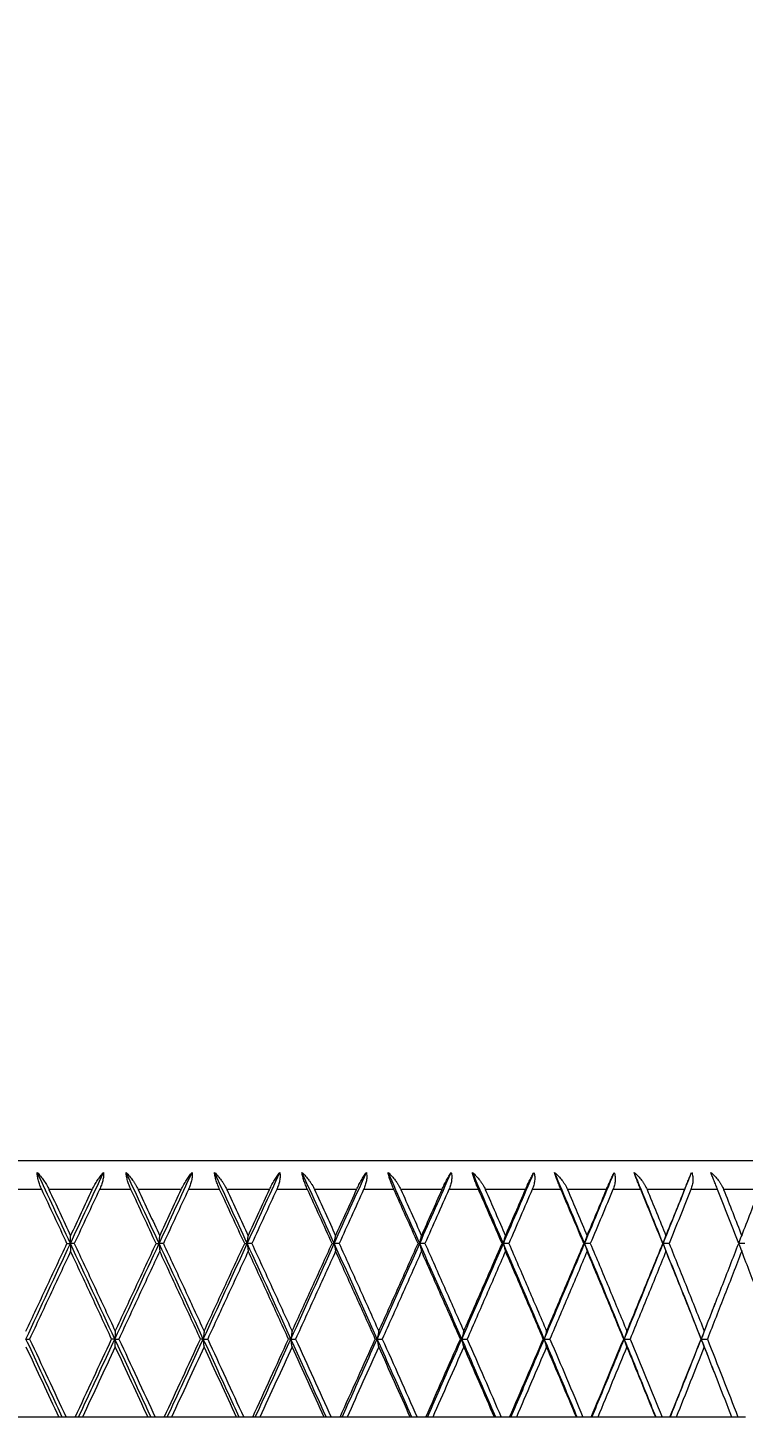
# Model space of a CAD drawing. Extents: x 1661 to 2451, y 0 to 579.
# Drawn here: x 2167.18 to 2179.76, y 273.28 to 297.68 of the extents above; entities that cross this region are included whole.
import ezdxf

# ---------------------------------------------------------------- set-up
doc = ezdxf.new("R2010")
doc.units = 0
doc.header["$LTSCALE"] = 10
doc.header["$MEASUREMENT"] = 0
doc.header["$PDMODE"] = 3
doc.header["$PDSIZE"] = -10
doc.layers.get('0').update_dxf_attribs({"linetype": 'CONTINUOUS'})
doc.layers.get('DEFPOINTS').update_dxf_attribs({"linetype": 'CONTINUOUS'})
doc.layers.add('1', color=7, linetype='CONTINUOUS')
doc.styles.add('Daelim Dimension', font='')
doc.styles.get('Daelim Dimension').set_extended_font_data('나눔고딕')
doc.dimstyles.new('DEFAULT', dxfattribs={"dimscale": 2, "dimtxt": 2, "dimasz": 2, "dimexe": 0, "dimexo": 2, "dimgap": 1, "dimtad": 1, "dimdec": 0, "dimzin": 9, "dimdsep": 46, "dimtxsty": 'Daelim Dimension', "dimcen": 0.5, "dimclrd": 5, "dimclre": 5, "dimclrt": 256, "dimadec": 1, "dimazin": 0, "dimtfac": 1, "dimtdec": 0, "dimtix": 1, "dimtmove": 0, "dimatfit": 3, "dimfxl": 1, "dimtolj": 1, "dimtzin": 1, "dimlwd": 9, "dimlwe": 9, "dimarcsym": 0})

# ---------------------------------------------------------------- blocks, each defined once
blk = doc.blocks.new('*D10')
at = {"color": 5, "linetype": 'ByBlock', "lineweight": 9, "ltscale": 0.5, "transparency": 16777216}
for p, q in [((2201.175, 273.281), (2210.23, 273.281)), ((2210.23, 229.281), (2210.23, 269.281)), ((2201.175, 225.281), (2210.23, 225.281))]:
    blk.add_line(p, q, dxfattribs=at)
at = {"color": 5, "lineweight": 9, "ltscale": 0.5, "transparency": 16777216}
for p, q in [((1872.627, 259.845), (1872.627, 257.735)), ((1907.627, 259.845), (1907.627, 257.735)), ((1872.627, 257.735), (1760.008, 257.735)), ((1903.627, 257.735), (1876.627, 257.735))]:
    blk.add_line(p, q, dxfattribs=at)
at = {"color": 5, "ltscale": 0.5, "transparency": 16777216}
for points in [[(2209.563, 269.281), (2210.897, 269.281), (2210.23, 273.281)], [(1876.627, 258.401), (1876.627, 257.068), (1872.627, 257.735)], [(1903.627, 258.401), (1903.627, 257.068), (1907.627, 257.735)], [(2209.563, 229.281), (2210.897, 229.281), (2210.23, 225.281)]]:
    blk.add_solid(points, dxfattribs=at)
at = {"layer": 'DEFPOINTS', "color": 0, "ltscale": 0.5, "transparency": 16777216}
for p in [(2197.175, 273.281), (2210.23, 273.281), (1907.627, 257.735), (1872.627, 255.845), (1907.627, 255.845), (2197.175, 225.281)]:
    blk.add_point(p, dxfattribs=at)
at = {"color": 7, "ltscale": 0.5, "transparency": 16777216, "insert": (1803.117, 266.359), "char_height": 10, "attachment_point": 5, "style": 'Daelim Dimension'}
blk.add_mtext('\\A1;설치구멍 %%C35', dxfattribs=at)
at = {"ltscale": 0.5, "transparency": 16777216, "insert": (2206.053, 249.281), "char_height": 4, "attachment_point": 5, "rotation": 90, "style": 'Daelim Dimension'}
blk.add_mtext('\\A1;48', dxfattribs=at)
blk = doc.blocks.new('*D11')
at = {"color": 5, "lineweight": 9, "ltscale": 0.5, "transparency": 16777216}
for p, q in [((2146.989, 470.764), (1973.318, 470.764)), ((1975.318, 466.764), (1975.318, 277.281)), ((2140.649, 273.281), (1973.318, 273.281))]:
    blk.add_line(p, q, dxfattribs=at)
at = {"color": 5, "linetype": 'ByBlock', "lineweight": 9, "ltscale": 0.5, "transparency": 16777216}
for p, q in [((2212.678, 377.281), (2263.051, 377.281)), ((2263.051, 373.281), (2263.051, 277.281)), ((2212.678, 273.281), (2263.051, 273.281))]:
    blk.add_line(p, q, dxfattribs=at)
at = {"color": 5, "ltscale": 0.5, "transparency": 16777216}
for points in [[(1974.651, 466.764), (1975.984, 466.764), (1975.318, 470.764)], [(2262.384, 373.281), (2263.717, 373.281), (2263.051, 377.281)], [(1974.651, 277.281), (1975.984, 277.281), (1975.318, 273.281)], [(2262.384, 277.281), (2263.717, 277.281), (2263.051, 273.281)]]:
    blk.add_solid(points, dxfattribs=at)
at = {"layer": 'DEFPOINTS', "color": 0, "ltscale": 0.5, "transparency": 16777216}
for p in [(2150.989, 470.764), (2208.678, 377.281), (1975.318, 273.281), (2144.649, 273.281), (2208.678, 273.281), (2263.051, 273.281)]:
    blk.add_point(p, dxfattribs=at)
at = {"color": 7, "ltscale": 0.5, "transparency": 16777216, "insert": (1967.874, 372.022), "char_height": 10, "attachment_point": 5, "rotation": 90, "style": 'Daelim Dimension'}
blk.add_mtext('\\A1;197', dxfattribs=at)
at = {"ltscale": 0.5, "transparency": 16777216, "insert": (2258.887, 325.281), "char_height": 4, "attachment_point": 5, "rotation": 90, "style": 'Daelim Dimension'}
blk.add_mtext('\\A1;104', dxfattribs=at)

msp = doc.modelspace()

# ---------------------------------------------------------------- linework, layer by layer
at = {"layer": '1', "color": 7, "linetype": 'Continuous', "lineweight": 18}
for p, q in [((2189.149, 277.781), (2145.149, 277.781)), ((2179.327, 277.228), (2179.326, 277.231)), ((2167.727, 273.281), (2166.572, 273.281)), ((2168.015, 273.281), (2167.855, 273.281)), ((2169.295, 273.281), (2168.142, 273.281)), ((2169.581, 273.281), (2169.422, 273.281)), ((2170.852, 273.281), (2169.708, 273.281)), ((2171.135, 273.281), (2170.978, 273.281)), ((2172.391, 273.281), (2171.261, 273.281)), ((2172.67, 273.281), (2172.515, 273.281)), ((2173.905, 273.281), (2172.794, 273.281)), ((2174.179, 273.281), (2174.026, 273.281)), ((2175.385, 273.281), (2174.299, 273.281)), ((2175.652, 273.281), (2175.504, 273.281)), ((2176.826, 273.281), (2175.77, 273.281)), ((2177.085, 273.281), (2176.941, 273.281)), ((2178.219, 273.281), (2177.199, 273.281)), ((2178.469, 273.281), (2178.33, 273.281)), ((2179.559, 273.281), (2178.579, 273.281)), ((2179.798, 273.281), (2179.665, 273.281))]:
    msp.add_line(p, q, dxfattribs=at)
for points, degree in [([(2167.931, 276.332), (2167.737, 276.749), (2167.542, 277.165), (2167.348, 277.581)], 3), ([(2167.931, 276.332), (2168.126, 276.749), (2168.32, 277.165), (2168.514, 277.581)], 3), ([(2169.491, 276.332), (2169.297, 276.749), (2169.104, 277.165), (2168.91, 277.581)], 3), ([(2169.491, 276.332), (2169.684, 276.749), (2169.878, 277.165), (2170.07, 277.581)], 3), ([(2171.039, 276.332), (2170.848, 276.749), (2170.656, 277.165), (2170.463, 277.581)], 3), ([(2171.039, 276.332), (2171.231, 276.749), (2171.422, 277.165), (2171.613, 277.581)], 3), ([(2172.569, 276.332), (2172.38, 276.749), (2172.19, 277.165), (2172, 277.581)], 3), ([(2172.569, 276.332), (2172.757, 276.749), (2172.945, 277.165), (2173.133, 277.581)], 3), ([(2174.071, 276.332), (2173.886, 276.749), (2173.701, 277.165), (2173.514, 277.581)], 3), ([(2174.071, 276.332), (2174.256, 276.749), (2174.441, 277.165), (2174.624, 277.581)], 3), ([(2175.541, 276.332), (2175.36, 276.749), (2175.179, 277.165), (2174.997, 277.581)], 3), ([(2175.541, 276.332), (2175.721, 276.749), (2175.9, 277.165), (2176.079, 277.581)], 3), ([(2176.969, 276.332), (2176.794, 276.749), (2176.618, 277.165), (2176.441, 277.581)], 3), ([(2176.969, 276.332), (2177.144, 276.749), (2177.318, 277.165), (2177.49, 277.581)], 3), ([(2178.349, 276.332), (2178.181, 276.749), (2178.011, 277.165), (2177.84, 277.581)], 3), ([(2178.349, 276.332), (2178.518, 276.749), (2178.685, 277.165), (2178.851, 277.581)], 3), ([(2167.871, 276.332), (2167.797, 276.49), (2167.649, 276.807), (2167.5, 277.123), (2167.426, 277.281)], 3), ([(2167.553, 277.281), (2167.617, 277.145), (2167.744, 276.875), (2167.871, 276.604), (2167.935, 276.468)], 3), ([(2167.935, 276.468), (2167.998, 276.604), (2168.125, 276.875), (2168.252, 277.145), (2168.316, 277.281)], 3), ([(2168.443, 277.281), (2168.369, 277.123), (2168.221, 276.807), (2168.073, 276.49), (2167.998, 276.332)], 3), ([(2169.438, 276.332), (2169.364, 276.49), (2169.216, 276.807), (2169.069, 277.123), (2168.995, 277.281)], 3), ([(2169.122, 277.281), (2169.185, 277.145), (2169.312, 276.875), (2169.438, 276.604), (2169.501, 276.468)], 3), ([(2169.501, 276.468), (2169.565, 276.604), (2169.691, 276.875), (2169.817, 277.145), (2169.88, 277.281)], 3), ([(2170.007, 277.281), (2169.933, 277.123), (2169.786, 276.807), (2169.639, 276.49), (2169.565, 276.332)], 3), ([(2170.994, 276.332), (2170.921, 276.49), (2170.774, 276.807), (2170.628, 277.123), (2170.554, 277.281)], 3), ([(2170.68, 277.281), (2170.743, 277.145), (2170.869, 276.875), (2170.994, 276.604), (2171.057, 276.468)], 3), ([(2171.057, 276.468), (2171.119, 276.604), (2171.244, 276.875), (2171.369, 277.145), (2171.432, 277.281)], 3), ([(2171.557, 277.281), (2171.484, 277.123), (2171.338, 276.807), (2171.192, 276.49), (2171.119, 276.332)], 3), ([(2172.531, 276.332), (2172.459, 276.49), (2172.315, 276.807), (2172.17, 277.123), (2172.098, 277.281)], 3), ([(2172.222, 277.281), (2172.284, 277.145), (2172.408, 276.875), (2172.531, 276.604), (2172.593, 276.468)], 3), ([(2172.593, 276.468), (2172.654, 276.604), (2172.778, 276.875), (2172.901, 277.145), (2172.962, 277.281)], 3), ([(2173.085, 277.281), (2173.014, 277.123), (2172.87, 276.807), (2172.727, 276.49), (2172.655, 276.332)], 3), ([(2174.042, 276.332), (2173.971, 276.49), (2173.83, 276.807), (2173.688, 277.123), (2173.617, 277.281)], 3), ([(2173.739, 277.281), (2173.799, 277.145), (2173.921, 276.875), (2174.042, 276.604), (2174.102, 276.468)], 3), ([(2174.102, 276.468), (2174.163, 276.604), (2174.284, 276.875), (2174.404, 277.145), (2174.464, 277.281)], 3), ([(2174.585, 277.281), (2174.515, 277.123), (2174.374, 276.807), (2174.233, 276.49), (2174.163, 276.332)], 3), ([(2175.519, 276.332), (2175.45, 276.49), (2175.312, 276.807), (2175.174, 277.123), (2175.104, 277.281)], 3), ([(2175.223, 277.281), (2175.283, 277.145), (2175.401, 276.875), (2175.519, 276.604), (2175.578, 276.468)], 3), ([(2175.578, 276.468), (2175.637, 276.604), (2175.755, 276.875), (2175.872, 277.145), (2175.931, 277.281)], 3), ([(2176.048, 277.281), (2175.98, 277.123), (2175.843, 276.807), (2175.706, 276.49), (2175.637, 276.332)], 3), ([(2176.956, 276.332), (2176.889, 276.49), (2176.755, 276.807), (2176.62, 277.123), (2176.553, 277.281)], 3), ([(2176.669, 277.281), (2176.726, 277.145), (2176.841, 276.875), (2176.956, 276.604), (2177.013, 276.468)], 3), ([(2177.013, 276.468), (2177.07, 276.604), (2177.184, 276.875), (2177.298, 277.145), (2177.354, 277.281)], 3), ([(2177.468, 277.281), (2177.402, 277.123), (2177.27, 276.807), (2177.137, 276.49), (2177.07, 276.332)], 3), ([(2178.344, 276.332), (2178.28, 276.49), (2178.151, 276.807), (2178.021, 277.123), (2177.956, 277.281)], 3), ([(2178.068, 277.281), (2178.123, 277.145), (2178.234, 276.875), (2178.344, 276.604), (2178.399, 276.468)], 3), ([(2178.399, 276.468), (2178.455, 276.604), (2178.564, 276.875), (2178.674, 277.145), (2178.728, 277.281)], 3), ([(2178.837, 277.281), (2178.774, 277.123), (2178.647, 276.807), (2178.519, 276.49), (2178.455, 276.332)], 3), ([(2179.678, 276.332), (2179.617, 276.49), (2179.493, 276.807), (2179.369, 277.123), (2179.306, 277.281)], 3), ([(2179.413, 277.281), (2179.467, 277.145), (2179.573, 276.875), (2179.679, 276.604), (2179.731, 276.468)], 3), ([(2179.731, 276.468), (2179.784, 276.604), (2179.889, 276.875), (2179.994, 277.145), (2180.046, 277.281)], 3), ([(2167.149, 274.654), (2167.41, 275.214), (2167.671, 275.774), (2167.931, 276.332)], 3), ([(2167.149, 274.791), (2167.27, 275.048), (2167.51, 275.562), (2167.751, 276.076), (2167.871, 276.332)], 3), ([(2167.871, 276.332), (2167.881, 276.332), (2167.901, 276.332), (2167.921, 276.332), (2167.931, 276.332)], 3), ([(2167.931, 276.332), (2167.932, 276.355), (2167.933, 276.4), (2167.934, 276.445), (2167.935, 276.468)], 3), ([(2168.712, 274.654), (2168.452, 275.214), (2168.192, 275.774), (2167.931, 276.332)], 3), ([(2167.998, 276.332), (2167.987, 276.332), (2167.965, 276.332), (2167.942, 276.332), (2167.931, 276.332)], 3), ([(2167.931, 276.332), (2167.932, 276.31), (2167.933, 276.264), (2167.934, 276.219), (2167.935, 276.196)], 3), ([(2167.998, 276.332), (2168.119, 276.076), (2168.359, 275.562), (2168.599, 275.048), (2168.719, 274.791)], 3), ([(2168.712, 274.654), (2168.972, 275.214), (2169.232, 275.774), (2169.491, 276.332)], 3), ([(2168.719, 274.791), (2168.839, 275.048), (2169.079, 275.562), (2169.318, 276.076), (2169.438, 276.332)], 3), ([(2169.438, 276.332), (2169.447, 276.332), (2169.464, 276.332), (2169.482, 276.332), (2169.491, 276.332)], 3), ([(2169.491, 276.332), (2169.493, 276.355), (2169.496, 276.4), (2169.5, 276.445), (2169.501, 276.468)], 3), ([(2169.565, 276.332), (2169.552, 276.332), (2169.528, 276.332), (2169.503, 276.332), (2169.491, 276.332)], 3), ([(2170.267, 274.654), (2170.009, 275.214), (2169.75, 275.774), (2169.491, 276.332)], 3), ([(2169.491, 276.332), (2169.493, 276.31), (2169.496, 276.264), (2169.5, 276.219), (2169.501, 276.196)], 3), ([(2169.565, 276.332), (2169.684, 276.076), (2169.923, 275.562), (2170.162, 275.048), (2170.281, 274.791)], 3), ([(2170.267, 274.654), (2170.525, 275.214), (2170.783, 275.774), (2171.039, 276.332)], 3), ([(2170.281, 274.791), (2170.4, 275.048), (2170.638, 275.562), (2170.875, 276.076), (2170.994, 276.332)], 3), ([(2170.994, 276.332), (2171.001, 276.332), (2171.017, 276.332), (2171.032, 276.332), (2171.039, 276.332)], 3), ([(2171.039, 276.332), (2171.042, 276.355), (2171.048, 276.4), (2171.054, 276.445), (2171.057, 276.468)], 3), ([(2171.119, 276.332), (2171.106, 276.332), (2171.079, 276.332), (2171.053, 276.332), (2171.039, 276.332)], 3), ([(2171.807, 274.654), (2171.552, 275.214), (2171.296, 275.774), (2171.039, 276.332)], 3), ([(2171.039, 276.332), (2171.042, 276.31), (2171.048, 276.264), (2171.054, 276.219), (2171.057, 276.196)], 3), ([(2171.119, 276.332), (2171.238, 276.076), (2171.474, 275.562), (2171.71, 275.048), (2171.828, 274.791)], 3), ([(2171.807, 274.654), (2172.062, 275.214), (2172.316, 275.774), (2172.569, 276.332)], 3), ([(2171.828, 274.791), (2171.945, 275.048), (2172.18, 275.562), (2172.414, 276.076), (2172.531, 276.332)], 3), ([(2172.531, 276.332), (2172.537, 276.332), (2172.55, 276.332), (2172.562, 276.332), (2172.569, 276.332)], 3), ([(2172.569, 276.332), (2172.573, 276.355), (2172.581, 276.4), (2172.589, 276.445), (2172.593, 276.468)], 3), ([(2172.655, 276.332), (2172.64, 276.332), (2172.612, 276.332), (2172.583, 276.332), (2172.569, 276.332)], 3), ([(2173.324, 274.654), (2173.073, 275.214), (2172.821, 275.774), (2172.569, 276.332)], 3), ([(2172.569, 276.332), (2172.573, 276.31), (2172.581, 276.264), (2172.589, 276.219), (2172.593, 276.196)], 3), ([(2172.655, 276.332), (2172.771, 276.076), (2173.004, 275.563), (2173.236, 275.048), (2173.351, 274.791)], 3), ([(2173.324, 274.654), (2173.574, 275.214), (2173.824, 275.774), (2174.071, 276.332)], 3), ([(2173.351, 274.791), (2173.467, 275.048), (2173.698, 275.562), (2173.927, 276.076), (2174.042, 276.332)], 3), ([(2174.042, 276.332), (2174.047, 276.332), (2174.057, 276.332), (2174.067, 276.332), (2174.071, 276.332)], 3), ([(2174.071, 276.332), (2174.077, 276.355), (2174.087, 276.4), (2174.097, 276.445), (2174.102, 276.468)], 3), ([(2174.163, 276.332), (2174.148, 276.332), (2174.117, 276.332), (2174.087, 276.332), (2174.071, 276.332)], 3), ([(2174.811, 274.654), (2174.566, 275.214), (2174.319, 275.774), (2174.071, 276.332)], 3), ([(2174.071, 276.332), (2174.077, 276.31), (2174.087, 276.264), (2174.097, 276.219), (2174.102, 276.196)], 3), ([(2174.163, 276.332), (2174.277, 276.076), (2174.505, 275.562), (2174.732, 275.048), (2174.845, 274.791)], 3), ([(2174.811, 274.654), (2175.056, 275.214), (2175.299, 275.774), (2175.541, 276.332)], 3), ([(2174.845, 274.791), (2174.958, 275.048), (2175.183, 275.562), (2175.407, 276.076), (2175.519, 276.332)], 3), ([(2175.519, 276.332), (2175.523, 276.332), (2175.53, 276.332), (2175.537, 276.332), (2175.541, 276.332)], 3), ([(2175.541, 276.332), (2175.547, 276.355), (2175.559, 276.4), (2175.572, 276.445), (2175.578, 276.468)], 3), ([(2175.637, 276.332), (2175.621, 276.332), (2175.589, 276.332), (2175.557, 276.332), (2175.541, 276.332)], 3), ([(2176.26, 274.654), (2176.022, 275.214), (2175.782, 275.774), (2175.541, 276.332)], 3), ([(2175.541, 276.332), (2175.547, 276.31), (2175.559, 276.264), (2175.572, 276.219), (2175.578, 276.196)], 3), ([(2175.637, 276.332), (2175.749, 276.076), (2175.971, 275.562), (2176.191, 275.048), (2176.301, 274.791)], 3), ([(2176.26, 274.654), (2176.498, 275.214), (2176.735, 275.774), (2176.969, 276.332)], 3), ([(2176.301, 274.791), (2176.411, 275.048), (2176.63, 275.562), (2176.847, 276.076), (2176.956, 276.332)], 3), ([(2176.956, 276.332), (2176.958, 276.332), (2176.962, 276.332), (2176.967, 276.332), (2176.969, 276.332)], 3), ([(2176.969, 276.332), (2176.976, 276.355), (2176.991, 276.4), (2177.006, 276.445), (2177.013, 276.468)], 3), ([(2177.07, 276.332), (2177.053, 276.332), (2177.02, 276.332), (2176.986, 276.332), (2176.969, 276.332)], 3), ([(2177.666, 274.654), (2177.436, 275.214), (2177.203, 275.774), (2176.969, 276.332)], 3), ([(2176.969, 276.332), (2176.976, 276.31), (2176.991, 276.264), (2177.006, 276.219), (2177.013, 276.196)], 3), ([(2177.07, 276.332), (2177.178, 276.076), (2177.393, 275.562), (2177.606, 275.048), (2177.713, 274.791)], 3), ([(2177.666, 274.654), (2177.896, 275.214), (2178.124, 275.774), (2178.349, 276.332)], 3), ([(2177.713, 274.791), (2177.819, 275.048), (2178.03, 275.562), (2178.24, 276.076), (2178.344, 276.332)], 3), ([(2178.344, 276.332), (2178.345, 276.332), (2178.347, 276.332), (2178.349, 276.332), (2178.349, 276.332)], 3), ([(2178.349, 276.332), (2178.358, 276.355), (2178.374, 276.4), (2178.391, 276.445), (2178.399, 276.468)], 3), ([(2178.455, 276.332), (2178.437, 276.332), (2178.402, 276.332), (2178.367, 276.332), (2178.349, 276.332)], 3), ([(2179.02, 274.654), (2178.799, 275.214), (2178.575, 275.774), (2178.349, 276.332)], 3), ([(2178.349, 276.332), (2178.358, 276.31), (2178.374, 276.264), (2178.391, 276.219), (2178.399, 276.196)], 3), ([(2178.455, 276.332), (2178.559, 276.076), (2178.766, 275.562), (2178.971, 275.048), (2179.073, 274.791)], 3), ([(2179.073, 274.791), (2179.175, 275.048), (2179.378, 275.562), (2179.579, 276.076), (2179.678, 276.332)], 3), ([(2167.935, 276.196), (2167.815, 275.94), (2167.574, 275.426), (2167.334, 274.912), (2167.213, 274.654)], 3), ([(2168.655, 274.654), (2168.535, 274.912), (2168.295, 275.426), (2168.055, 275.94), (2167.935, 276.196)], 3), ([(2169.501, 276.196), (2169.382, 275.94), (2169.142, 275.426), (2168.903, 274.912), (2168.783, 274.654)], 3), ([(2170.218, 274.654), (2170.099, 274.912), (2169.86, 275.426), (2169.621, 275.94), (2169.501, 276.196)], 3), ([(2171.057, 276.196), (2170.938, 275.94), (2170.701, 275.426), (2170.463, 274.912), (2170.344, 274.654)], 3), ([(2171.765, 274.654), (2171.647, 274.912), (2171.411, 275.426), (2171.175, 275.94), (2171.057, 276.196)], 3), ([(2172.593, 276.196), (2172.476, 275.94), (2172.242, 275.426), (2172.007, 274.912), (2171.89, 274.654)], 3), ([(2173.29, 274.654), (2173.174, 274.912), (2172.942, 275.426), (2172.709, 275.94), (2172.593, 276.196)], 3), ([(2174.102, 276.196), (2173.988, 275.94), (2173.759, 275.426), (2173.528, 274.912), (2173.413, 274.654)], 3), ([(2174.785, 274.654), (2174.672, 274.912), (2174.445, 275.426), (2174.217, 275.94), (2174.102, 276.196)], 3), ([(2175.578, 276.196), (2175.467, 275.94), (2175.243, 275.426), (2175.018, 274.912), (2174.905, 274.654)], 3), ([(2176.243, 274.654), (2176.133, 274.912), (2175.912, 275.426), (2175.69, 275.94), (2175.578, 276.196)], 3), ([(2177.013, 276.196), (2176.905, 275.94), (2176.688, 275.426), (2176.469, 274.912), (2176.359, 274.654)], 3), ([(2177.656, 274.654), (2177.55, 274.912), (2177.336, 275.426), (2177.121, 275.94), (2177.013, 276.196)], 3), ([(2178.399, 276.196), (2178.295, 275.94), (2178.086, 275.426), (2177.875, 274.912), (2177.769, 274.654)], 3), ([(2179.019, 274.654), (2178.916, 274.912), (2178.711, 275.426), (2178.504, 275.94), (2178.399, 276.196)], 3), ([(2179.731, 276.196), (2179.632, 275.94), (2179.431, 275.426), (2179.229, 274.912), (2179.127, 274.654)], 3), ([(2180.323, 274.654), (2180.226, 274.912), (2180.029, 275.426), (2179.831, 275.94), (2179.731, 276.196)], 3), ([(2179.02, 274.654), (2179.102, 274.863), (2179.184, 275.072), (2179.266, 275.281)], 3), ([(2168.719, 274.791), (2168.718, 274.768), (2168.716, 274.723), (2168.713, 274.677), (2168.712, 274.654)], 3), ([(2170.281, 274.791), (2170.279, 274.768), (2170.274, 274.723), (2170.269, 274.677), (2170.267, 274.654)], 3), ([(2171.828, 274.791), (2171.824, 274.768), (2171.817, 274.723), (2171.81, 274.677), (2171.807, 274.654)], 3), ([(2173.351, 274.791), (2173.347, 274.768), (2173.338, 274.723), (2173.328, 274.677), (2173.324, 274.654)], 3), ([(2174.845, 274.791), (2174.839, 274.768), (2174.828, 274.723), (2174.816, 274.677), (2174.811, 274.654)], 3), ([(2176.301, 274.791), (2176.294, 274.768), (2176.281, 274.723), (2176.267, 274.677), (2176.26, 274.654)], 3), ([(2177.713, 274.791), (2177.705, 274.768), (2177.689, 274.723), (2177.673, 274.677), (2177.666, 274.654)], 3), ([(2179.073, 274.791), (2179.064, 274.768), (2179.046, 274.723), (2179.028, 274.677), (2179.02, 274.654)], 3), ([(2167.149, 274.654), (2167.16, 274.654), (2167.181, 274.654), (2167.203, 274.654), (2167.213, 274.654)], 3), ([(2167.213, 274.654), (2167.32, 274.426), (2167.534, 273.968), (2167.748, 273.51), (2167.855, 273.281)], 3), ([(2168.015, 273.281), (2168.122, 273.51), (2168.335, 273.968), (2168.549, 274.426), (2168.655, 274.654)], 3), ([(2168.712, 274.654), (2168.703, 274.654), (2168.684, 274.654), (2168.665, 274.654), (2168.655, 274.654)], 3), ([(2168.712, 274.654), (2168.724, 274.654), (2168.747, 274.654), (2168.771, 274.654), (2168.783, 274.654)], 3), ([(2168.719, 274.518), (2168.718, 274.541), (2168.716, 274.586), (2168.713, 274.632), (2168.712, 274.654)], 3), ([(2168.783, 274.654), (2168.889, 274.426), (2169.102, 273.968), (2169.315, 273.51), (2169.422, 273.281)], 3), ([(2169.581, 273.281), (2169.687, 273.51), (2169.9, 273.968), (2170.112, 274.426), (2170.218, 274.654)], 3), ([(2170.267, 274.654), (2170.259, 274.654), (2170.242, 274.654), (2170.226, 274.654), (2170.218, 274.654)], 3), ([(2170.267, 274.654), (2170.28, 274.654), (2170.305, 274.654), (2170.331, 274.654), (2170.344, 274.654)], 3), ([(2170.281, 274.518), (2170.279, 274.541), (2170.274, 274.586), (2170.269, 274.632), (2170.267, 274.654)], 3), ([(2170.344, 274.654), (2170.45, 274.426), (2170.661, 273.968), (2170.872, 273.51), (2170.978, 273.281)], 3), ([(2171.135, 273.281), (2171.241, 273.51), (2171.451, 273.968), (2171.661, 274.426), (2171.765, 274.654)], 3), ([(2171.807, 274.654), (2171.8, 274.654), (2171.786, 274.654), (2171.772, 274.654), (2171.765, 274.654)], 3), ([(2171.807, 274.654), (2171.821, 274.654), (2171.848, 274.654), (2171.876, 274.654), (2171.89, 274.654)], 3), ([(2171.828, 274.518), (2171.824, 274.541), (2171.817, 274.586), (2171.81, 274.632), (2171.807, 274.654)], 3), ([(2171.89, 274.654), (2171.994, 274.426), (2172.203, 273.968), (2172.411, 273.51), (2172.515, 273.281)], 3), ([(2172.67, 273.281), (2172.774, 273.51), (2172.981, 273.968), (2173.187, 274.426), (2173.29, 274.654)], 3), ([(2173.324, 274.654), (2173.318, 274.654), (2173.307, 274.654), (2173.296, 274.654), (2173.29, 274.654)], 3), ([(2173.324, 274.654), (2173.339, 274.654), (2173.368, 274.654), (2173.398, 274.654), (2173.413, 274.654)], 3), ([(2173.351, 274.518), (2173.347, 274.541), (2173.338, 274.586), (2173.328, 274.632), (2173.324, 274.654)], 3), ([(2173.413, 274.654), (2173.515, 274.426), (2173.72, 273.968), (2173.924, 273.51), (2174.026, 273.281)], 3), ([(2174.179, 273.281), (2174.28, 273.51), (2174.483, 273.968), (2174.685, 274.426), (2174.785, 274.654)], 3), ([(2174.811, 274.654), (2174.806, 274.654), (2174.798, 274.654), (2174.789, 274.654), (2174.785, 274.654)], 3), ([(2174.811, 274.654), (2174.826, 274.654), (2174.858, 274.654), (2174.889, 274.654), (2174.905, 274.654)], 3), ([(2174.845, 274.518), (2174.839, 274.541), (2174.828, 274.586), (2174.816, 274.632), (2174.811, 274.654)], 3), ([(2174.905, 274.654), (2175.005, 274.426), (2175.205, 273.968), (2175.404, 273.51), (2175.504, 273.281)], 3), ([(2175.652, 273.281), (2175.751, 273.51), (2175.949, 273.968), (2176.145, 274.426), (2176.243, 274.654)], 3), ([(2176.26, 274.654), (2176.257, 274.654), (2176.252, 274.654), (2176.246, 274.654), (2176.243, 274.654)], 3), ([(2176.26, 274.654), (2176.277, 274.654), (2176.31, 274.654), (2176.343, 274.654), (2176.359, 274.654)], 3), ([(2176.301, 274.518), (2176.294, 274.541), (2176.281, 274.586), (2176.267, 274.632), (2176.26, 274.654)], 3), ([(2176.359, 274.654), (2176.457, 274.426), (2176.651, 273.968), (2176.844, 273.51), (2176.941, 273.281)], 3), ([(2177.085, 273.281), (2177.181, 273.51), (2177.372, 273.968), (2177.562, 274.426), (2177.656, 274.654)], 3), ([(2177.666, 274.654), (2177.664, 274.654), (2177.661, 274.654), (2177.658, 274.654), (2177.656, 274.654)], 3), ([(2177.666, 274.654), (2177.683, 274.654), (2177.717, 274.654), (2177.752, 274.654), (2177.769, 274.654)], 3), ([(2177.713, 274.518), (2177.705, 274.541), (2177.689, 274.586), (2177.673, 274.632), (2177.666, 274.654)], 3), ([(2177.769, 274.654), (2177.863, 274.426), (2178.051, 273.968), (2178.237, 273.51), (2178.33, 273.281)], 3), ([(2178.469, 273.281), (2178.561, 273.51), (2178.745, 273.968), (2178.928, 274.426), (2179.019, 274.654)], 3), ([(2179.02, 274.654), (2179.02, 274.654), (2179.019, 274.654), (2179.019, 274.654), (2179.019, 274.654)], 3), ([(2179.02, 274.654), (2179.038, 274.654), (2179.073, 274.654), (2179.109, 274.654), (2179.127, 274.654)], 3), ([(2179.073, 274.518), (2179.064, 274.541), (2179.046, 274.586), (2179.028, 274.632), (2179.02, 274.654)], 3), ([(2179.127, 274.654), (2179.217, 274.426), (2179.397, 273.968), (2179.576, 273.51), (2179.665, 273.281)], 3), ([(2167.149, 274.518), (2167.246, 274.312), (2167.438, 273.9), (2167.631, 273.487), (2167.727, 273.281)], 3), ([(2168.719, 274.518), (2168.623, 274.312), (2168.431, 273.9), (2168.238, 273.487), (2168.142, 273.281)], 3), ([(2169.295, 273.281), (2169.199, 273.487), (2169.007, 273.9), (2168.815, 274.312), (2168.719, 274.518)], 3), ([(2170.281, 274.518), (2170.186, 274.312), (2169.995, 273.9), (2169.803, 273.487), (2169.708, 273.281)], 3), ([(2170.852, 273.281), (2170.757, 273.487), (2170.567, 273.9), (2170.376, 274.312), (2170.281, 274.518)], 3), ([(2171.828, 274.518), (2171.733, 274.312), (2171.545, 273.9), (2171.355, 273.487), (2171.261, 273.281)], 3), ([(2172.391, 273.281), (2172.297, 273.487), (2172.11, 273.9), (2171.922, 274.312), (2171.828, 274.518)], 3), ([(2173.351, 274.518), (2173.259, 274.312), (2173.073, 273.9), (2172.887, 273.487), (2172.794, 273.281)], 3), ([(2173.905, 273.281), (2173.813, 273.487), (2173.629, 273.9), (2173.444, 274.312), (2173.351, 274.518)], 3), ([(2174.845, 274.518), (2174.754, 274.312), (2174.573, 273.9), (2174.391, 273.487), (2174.299, 273.281)], 3), ([(2175.385, 273.281), (2175.296, 273.487), (2175.116, 273.9), (2174.935, 274.312), (2174.845, 274.518)], 3), ([(2176.301, 274.518), (2176.213, 274.312), (2176.037, 273.9), (2175.859, 273.487), (2175.77, 273.281)], 3), ([(2176.826, 273.281), (2176.739, 273.487), (2176.564, 273.9), (2176.389, 274.312), (2176.301, 274.518)], 3), ([(2177.713, 274.518), (2177.628, 274.312), (2177.457, 273.9), (2177.285, 273.487), (2177.199, 273.281)], 3), ([(2178.219, 273.281), (2178.135, 273.487), (2177.967, 273.9), (2177.798, 274.312), (2177.713, 274.518)], 3), ([(2179.073, 274.518), (2178.991, 274.312), (2178.827, 273.9), (2178.662, 273.487), (2178.579, 273.281)], 3), ([(2179.559, 273.281), (2179.478, 273.487), (2179.317, 273.9), (2179.154, 274.312), (2179.073, 274.518)], 3), ([(2179.25, 274.07), (2179.242, 274.088)], 1), ([(2167.788, 273.281), (2167.778, 273.281), (2167.758, 273.281), (2167.738, 273.281), (2167.727, 273.281)], 3), ([(2167.855, 273.281), (2167.844, 273.281), (2167.821, 273.281), (2167.799, 273.281), (2167.788, 273.281)], 3), ([(2168.074, 273.281), (2168.064, 273.281), (2168.045, 273.281), (2168.025, 273.281), (2168.015, 273.281)], 3), ([(2168.142, 273.281), (2168.131, 273.281), (2168.108, 273.281), (2168.086, 273.281), (2168.074, 273.281)], 3), ([(2169.349, 273.281), (2169.34, 273.281), (2169.322, 273.281), (2169.304, 273.281), (2169.295, 273.281)], 3), ([(2169.422, 273.281), (2169.409, 273.281), (2169.385, 273.281), (2169.361, 273.281), (2169.349, 273.281)], 3), ([(2169.633, 273.281), (2169.625, 273.281), (2169.607, 273.281), (2169.59, 273.281), (2169.581, 273.281)], 3), ([(2169.708, 273.281), (2169.695, 273.281), (2169.67, 273.281), (2169.646, 273.281), (2169.633, 273.281)], 3), ([(2170.898, 273.281), (2170.89, 273.281), (2170.875, 273.281), (2170.86, 273.281), (2170.852, 273.281)], 3), ([(2170.978, 273.281), (2170.964, 273.281), (2170.938, 273.281), (2170.911, 273.281), (2170.898, 273.281)], 3), ([(2171.18, 273.281), (2171.173, 273.281), (2171.158, 273.281), (2171.143, 273.281), (2171.135, 273.281)], 3), ([(2171.261, 273.281), (2171.247, 273.281), (2171.22, 273.281), (2171.194, 273.281), (2171.18, 273.281)], 3), ([(2172.43, 273.281), (2172.423, 273.281), (2172.41, 273.281), (2172.398, 273.281), (2172.391, 273.281)], 3), ([(2172.515, 273.281), (2172.501, 273.281), (2172.472, 273.281), (2172.444, 273.281), (2172.43, 273.281)], 3), ([(2172.707, 273.281), (2172.701, 273.281), (2172.689, 273.281), (2172.677, 273.281), (2172.67, 273.281)], 3), ([(2172.794, 273.281), (2172.779, 273.281), (2172.751, 273.281), (2172.722, 273.281), (2172.707, 273.281)], 3), ([(2173.935, 273.281), (2173.93, 273.281), (2173.92, 273.281), (2173.91, 273.281), (2173.905, 273.281)], 3), ([(2174.026, 273.281), (2174.011, 273.281), (2173.981, 273.281), (2173.95, 273.281), (2173.935, 273.281)], 3), ([(2174.207, 273.281), (2174.203, 273.281), (2174.193, 273.281), (2174.183, 273.281), (2174.179, 273.281)], 3), ([(2174.299, 273.281), (2174.284, 273.281), (2174.253, 273.281), (2174.223, 273.281), (2174.207, 273.281)], 3), ([(2175.408, 273.281), (2175.404, 273.281), (2175.397, 273.281), (2175.389, 273.281), (2175.385, 273.281)], 3), ([(2175.504, 273.281), (2175.488, 273.281), (2175.456, 273.281), (2175.424, 273.281), (2175.408, 273.281)], 3), ([(2175.673, 273.281), (2175.67, 273.281), (2175.663, 273.281), (2175.656, 273.281), (2175.652, 273.281)], 3), ([(2175.77, 273.281), (2175.754, 273.281), (2175.722, 273.281), (2175.689, 273.281), (2175.673, 273.281)], 3), ([(2176.84, 273.281), (2176.838, 273.281), (2176.833, 273.281), (2176.828, 273.281), (2176.826, 273.281)], 3), ([(2176.941, 273.281), (2176.924, 273.281), (2176.89, 273.281), (2176.857, 273.281), (2176.84, 273.281)], 3), ([(2177.097, 273.281), (2177.095, 273.281), (2177.091, 273.281), (2177.087, 273.281), (2177.085, 273.281)], 3), ([(2177.199, 273.281), (2177.182, 273.281), (2177.148, 273.281), (2177.114, 273.281), (2177.097, 273.281)], 3), ([(2178.225, 273.281), (2178.224, 273.281), (2178.222, 273.281), (2178.22, 273.281), (2178.219, 273.281)], 3), ([(2178.33, 273.281), (2178.313, 273.281), (2178.278, 273.281), (2178.243, 273.281), (2178.225, 273.281)], 3), ([(2178.473, 273.281), (2178.473, 273.281), (2178.471, 273.281), (2178.47, 273.281), (2178.469, 273.281)], 3), ([(2178.579, 273.281), (2178.561, 273.281), (2178.526, 273.281), (2178.491, 273.281), (2178.473, 273.281)], 3), ([(2179.665, 273.281), (2179.647, 273.281), (2179.611, 273.281), (2179.575, 273.281), (2179.556, 273.281)], 3)]:
    msp.add_open_spline(points, degree=degree, dxfattribs=at)
for points, knots in [([(2167.426, 277.281), (2167.414, 277.306), (2167.403, 277.332), (2167.389, 277.37), (2167.384, 277.383), (2167.376, 277.409), (2167.372, 277.422), (2167.362, 277.461), (2167.357, 277.486), (2167.351, 277.522), (2167.35, 277.534), (2167.348, 277.558), (2167.348, 277.569), (2167.348, 277.581)], [0, 0, 0, 0, 0.25, 0.25, 0.375, 0.375, 0.5, 0.5, 0.75, 0.75, 0.875, 0.875, 1, 1, 1, 1]), ([(2167.348, 277.581), (2167.367, 277.56), (2167.386, 277.539), (2167.423, 277.493), (2167.441, 277.469), (2167.467, 277.432), (2167.476, 277.419), (2167.493, 277.392), (2167.501, 277.379), (2167.525, 277.338), (2167.54, 277.31), (2167.553, 277.281)], [0, 0, 0, 0, 0.25, 0.25, 0.5, 0.5, 0.625, 0.625, 0.75, 0.75, 1, 1, 1, 1]), ([(2168.316, 277.281), (2168.329, 277.31), (2168.344, 277.338), (2168.375, 277.392), (2168.391, 277.418), (2168.425, 277.469), (2168.442, 277.493), (2168.478, 277.539), (2168.496, 277.56), (2168.514, 277.581)], [0, 0, 0, 0, 0.25, 0.25, 0.5, 0.5, 0.75, 0.75, 1, 1, 1, 1]), ([(2168.514, 277.581), (2168.515, 277.558), (2168.515, 277.535), (2168.511, 277.498), (2168.509, 277.486), (2168.504, 277.461), (2168.502, 277.448), (2168.492, 277.409), (2168.484, 277.383), (2168.47, 277.345), (2168.465, 277.332), (2168.455, 277.306), (2168.449, 277.293), (2168.443, 277.281)], [0, 0, 0, 0, 0.25, 0.25, 0.375, 0.375, 0.5, 0.5, 0.75, 0.75, 0.875, 0.875, 1, 1, 1, 1]), ([(2168.995, 277.281), (2168.983, 277.306), (2168.972, 277.332), (2168.957, 277.37), (2168.952, 277.383), (2168.944, 277.409), (2168.94, 277.422), (2168.928, 277.461), (2168.923, 277.486), (2168.916, 277.522), (2168.914, 277.534), (2168.911, 277.558), (2168.91, 277.569), (2168.91, 277.581)], [0, 0, 0, 0, 0.25, 0.25, 0.375, 0.375, 0.5, 0.5, 0.75, 0.75, 0.875, 0.875, 1, 1, 1, 1]), ([(2168.91, 277.581), (2168.93, 277.56), (2168.95, 277.539), (2168.989, 277.493), (2169.007, 277.469), (2169.034, 277.432), (2169.043, 277.419), (2169.06, 277.392), (2169.069, 277.379), (2169.093, 277.338), (2169.108, 277.31), (2169.122, 277.281)], [0, 0, 0, 0, 0.25, 0.25, 0.5, 0.5, 0.625, 0.625, 0.75, 0.75, 1, 1, 1, 1]), ([(2169.88, 277.281), (2169.894, 277.31), (2169.908, 277.338), (2169.938, 277.392), (2169.954, 277.418), (2169.986, 277.469), (2170.003, 277.493), (2170.036, 277.539), (2170.053, 277.56), (2170.07, 277.581)], [0, 0, 0, 0, 0.25, 0.25, 0.5, 0.5, 0.75, 0.75, 1, 1, 1, 1]), ([(2170.07, 277.581), (2170.073, 277.558), (2170.073, 277.535), (2170.071, 277.498), (2170.069, 277.486), (2170.065, 277.461), (2170.063, 277.448), (2170.055, 277.409), (2170.047, 277.383), (2170.034, 277.345), (2170.029, 277.332), (2170.018, 277.306), (2170.013, 277.293), (2170.007, 277.281)], [0, 0, 0, 0, 0.25, 0.25, 0.375, 0.375, 0.5, 0.5, 0.75, 0.75, 0.875, 0.875, 1, 1, 1, 1]), ([(2170.554, 277.281), (2170.543, 277.306), (2170.532, 277.332), (2170.517, 277.37), (2170.512, 277.383), (2170.503, 277.409), (2170.498, 277.422), (2170.486, 277.461), (2170.48, 277.486), (2170.472, 277.522), (2170.47, 277.534), (2170.466, 277.558), (2170.464, 277.569), (2170.463, 277.581)], [0, 0, 0, 0, 0.25, 0.25, 0.375, 0.375, 0.5, 0.5, 0.75, 0.75, 0.875, 0.875, 1, 1, 1, 1]), ([(2170.463, 277.581), (2170.485, 277.56), (2170.505, 277.539), (2170.545, 277.493), (2170.564, 277.469), (2170.592, 277.432), (2170.601, 277.419), (2170.619, 277.392), (2170.627, 277.379), (2170.652, 277.338), (2170.667, 277.31), (2170.68, 277.281)], [0, 0, 0, 0, 0.25, 0.25, 0.5, 0.5, 0.625, 0.625, 0.75, 0.75, 1, 1, 1, 1]), ([(2171.432, 277.281), (2171.445, 277.31), (2171.459, 277.338), (2171.488, 277.392), (2171.503, 277.418), (2171.534, 277.469), (2171.55, 277.493), (2171.581, 277.539), (2171.597, 277.56), (2171.613, 277.581)], [0, 0, 0, 0, 0.25, 0.25, 0.5, 0.5, 0.75, 0.75, 1, 1, 1, 1]), ([(2171.613, 277.581), (2171.616, 277.558), (2171.617, 277.535), (2171.616, 277.498), (2171.615, 277.486), (2171.612, 277.461), (2171.61, 277.448), (2171.603, 277.409), (2171.596, 277.383), (2171.583, 277.345), (2171.578, 277.332), (2171.568, 277.306), (2171.563, 277.293), (2171.557, 277.281)], [0, 0, 0, 0, 0.25, 0.25, 0.375, 0.375, 0.5, 0.5, 0.75, 0.75, 0.875, 0.875, 1, 1, 1, 1]), ([(2172.098, 277.281), (2172.086, 277.306), (2172.075, 277.332), (2172.06, 277.37), (2172.055, 277.383), (2172.045, 277.409), (2172.041, 277.422), (2172.028, 277.461), (2172.021, 277.486), (2172.012, 277.522), (2172.009, 277.534), (2172.004, 277.558), (2172.002, 277.569), (2172, 277.581)], [0, 0, 0, 0, 0.25, 0.25, 0.375, 0.375, 0.5, 0.5, 0.75, 0.75, 0.875, 0.875, 1, 1, 1, 1]), ([(2172, 277.581), (2172.023, 277.56), (2172.044, 277.539), (2172.085, 277.493), (2172.105, 277.469), (2172.133, 277.432), (2172.142, 277.419), (2172.16, 277.392), (2172.169, 277.379), (2172.194, 277.338), (2172.209, 277.31), (2172.222, 277.281)], [0, 0, 0, 0, 0.25, 0.25, 0.5, 0.5, 0.625, 0.625, 0.75, 0.75, 1, 1, 1, 1]), ([(2172.962, 277.281), (2172.975, 277.31), (2172.989, 277.338), (2173.017, 277.392), (2173.031, 277.418), (2173.06, 277.469), (2173.075, 277.493), (2173.104, 277.539), (2173.118, 277.56), (2173.133, 277.581)], [0, 0, 0, 0, 0.25, 0.25, 0.5, 0.5, 0.75, 0.75, 1, 1, 1, 1]), ([(2173.133, 277.581), (2173.138, 277.558), (2173.14, 277.535), (2173.14, 277.498), (2173.14, 277.486), (2173.137, 277.461), (2173.136, 277.448), (2173.129, 277.409), (2173.123, 277.383), (2173.111, 277.345), (2173.106, 277.332), (2173.096, 277.306), (2173.091, 277.293), (2173.085, 277.281)], [0, 0, 0, 0, 0.25, 0.25, 0.375, 0.375, 0.5, 0.5, 0.75, 0.75, 0.875, 0.875, 1, 1, 1, 1]), ([(2173.617, 277.281), (2173.605, 277.306), (2173.594, 277.332), (2173.579, 277.37), (2173.574, 277.383), (2173.564, 277.409), (2173.559, 277.422), (2173.546, 277.461), (2173.538, 277.486), (2173.528, 277.522), (2173.525, 277.534), (2173.519, 277.558), (2173.516, 277.569), (2173.514, 277.581)], [0, 0, 0, 0, 0.25, 0.25, 0.375, 0.375, 0.5, 0.5, 0.75, 0.75, 0.875, 0.875, 1, 1, 1, 1]), ([(2173.514, 277.581), (2173.537, 277.56), (2173.559, 277.539), (2173.601, 277.493), (2173.621, 277.469), (2173.65, 277.432), (2173.659, 277.419), (2173.677, 277.392), (2173.686, 277.379), (2173.711, 277.338), (2173.726, 277.31), (2173.739, 277.281)], [0, 0, 0, 0, 0.25, 0.25, 0.5, 0.5, 0.625, 0.625, 0.75, 0.75, 1, 1, 1, 1]), ([(2174.464, 277.281), (2174.477, 277.31), (2174.49, 277.338), (2174.517, 277.392), (2174.53, 277.418), (2174.558, 277.469), (2174.571, 277.493), (2174.598, 277.539), (2174.611, 277.56), (2174.624, 277.581)], [0, 0, 0, 0, 0.25, 0.25, 0.5, 0.5, 0.75, 0.75, 1, 1, 1, 1]), ([(2174.624, 277.581), (2174.63, 277.558), (2174.633, 277.535), (2174.635, 277.498), (2174.635, 277.486), (2174.633, 277.461), (2174.632, 277.448), (2174.627, 277.409), (2174.621, 277.383), (2174.609, 277.345), (2174.605, 277.332), (2174.595, 277.306), (2174.59, 277.293), (2174.585, 277.281)], [0, 0, 0, 0, 0.25, 0.25, 0.375, 0.375, 0.5, 0.5, 0.75, 0.75, 0.875, 0.875, 1, 1, 1, 1]), ([(2175.104, 277.281), (2175.093, 277.306), (2175.082, 277.332), (2175.067, 277.37), (2175.062, 277.383), (2175.052, 277.409), (2175.047, 277.422), (2175.033, 277.461), (2175.025, 277.486), (2175.013, 277.522), (2175.009, 277.534), (2175.003, 277.558), (2175, 277.569), (2174.997, 277.581)], [0, 0, 0, 0, 0.25, 0.25, 0.375, 0.375, 0.5, 0.5, 0.75, 0.75, 0.875, 0.875, 1, 1, 1, 1]), ([(2174.997, 277.581), (2175.02, 277.56), (2175.043, 277.539), (2175.086, 277.493), (2175.106, 277.469), (2175.135, 277.432), (2175.144, 277.419), (2175.162, 277.392), (2175.171, 277.379), (2175.196, 277.338), (2175.211, 277.31), (2175.223, 277.281)], [0, 0, 0, 0, 0.25, 0.25, 0.5, 0.5, 0.625, 0.625, 0.75, 0.75, 1, 1, 1, 1]), ([(2175.931, 277.281), (2175.943, 277.31), (2175.956, 277.338), (2175.981, 277.392), (2175.994, 277.418), (2176.019, 277.469), (2176.031, 277.493), (2176.055, 277.539), (2176.067, 277.56), (2176.079, 277.581)], [0, 0, 0, 0, 0.25, 0.25, 0.5, 0.5, 0.75, 0.75, 1, 1, 1, 1]), ([(2176.079, 277.581), (2176.086, 277.558), (2176.09, 277.535), (2176.093, 277.498), (2176.093, 277.486), (2176.093, 277.461), (2176.092, 277.448), (2176.088, 277.409), (2176.082, 277.383), (2176.072, 277.345), (2176.067, 277.332), (2176.058, 277.306), (2176.053, 277.293), (2176.048, 277.281)], [0, 0, 0, 0, 0.25, 0.25, 0.375, 0.375, 0.5, 0.5, 0.75, 0.75, 0.875, 0.875, 1, 1, 1, 1]), ([(2176.553, 277.281), (2176.542, 277.306), (2176.531, 277.332), (2176.516, 277.37), (2176.511, 277.383), (2176.501, 277.409), (2176.496, 277.422), (2176.481, 277.461), (2176.472, 277.486), (2176.46, 277.522), (2176.456, 277.534), (2176.448, 277.558), (2176.445, 277.569), (2176.441, 277.581)], [0, 0, 0, 0, 0.25, 0.25, 0.375, 0.375, 0.5, 0.5, 0.75, 0.75, 0.875, 0.875, 1, 1, 1, 1]), ([(2176.441, 277.581), (2176.465, 277.56), (2176.488, 277.539), (2176.531, 277.493), (2176.552, 277.469), (2176.581, 277.432), (2176.59, 277.419), (2176.609, 277.392), (2176.617, 277.379), (2176.642, 277.338), (2176.656, 277.31), (2176.669, 277.281)], [0, 0, 0, 0, 0.25, 0.25, 0.5, 0.5, 0.625, 0.625, 0.75, 0.75, 1, 1, 1, 1]), ([(2177.354, 277.281), (2177.366, 277.31), (2177.378, 277.338), (2177.402, 277.392), (2177.414, 277.418), (2177.437, 277.469), (2177.448, 277.493), (2177.47, 277.539), (2177.48, 277.56), (2177.49, 277.581)], [0, 0, 0, 0, 0.25, 0.25, 0.5, 0.5, 0.75, 0.75, 1, 1, 1, 1]), ([(2177.49, 277.581), (2177.498, 277.558), (2177.503, 277.535), (2177.508, 277.498), (2177.508, 277.486), (2177.509, 277.461), (2177.508, 277.448), (2177.505, 277.409), (2177.5, 277.383), (2177.49, 277.345), (2177.487, 277.332), (2177.478, 277.306), (2177.473, 277.293), (2177.468, 277.281)], [0, 0, 0, 0, 0.25, 0.25, 0.375, 0.375, 0.5, 0.5, 0.75, 0.75, 0.875, 0.875, 1, 1, 1, 1]), ([(2177.956, 277.281), (2177.945, 277.306), (2177.935, 277.332), (2177.92, 277.37), (2177.914, 277.383), (2177.904, 277.409), (2177.899, 277.422), (2177.884, 277.461), (2177.875, 277.486), (2177.861, 277.522), (2177.857, 277.534), (2177.848, 277.558), (2177.844, 277.569), (2177.84, 277.581)], [0, 0, 0, 0, 0.25, 0.25, 0.375, 0.375, 0.5, 0.5, 0.75, 0.75, 0.875, 0.875, 1, 1, 1, 1]), ([(2177.84, 277.581), (2177.865, 277.56), (2177.888, 277.539), (2177.932, 277.493), (2177.952, 277.469), (2177.981, 277.432), (2177.991, 277.419), (2178.009, 277.392), (2178.017, 277.379), (2178.041, 277.338), (2178.056, 277.31), (2178.068, 277.281)], [0, 0, 0, 0, 0.25, 0.25, 0.5, 0.5, 0.625, 0.625, 0.75, 0.75, 1, 1, 1, 1]), ([(2178.728, 277.281), (2178.74, 277.31), (2178.751, 277.338), (2178.773, 277.392), (2178.784, 277.418), (2178.805, 277.469), (2178.815, 277.493), (2178.834, 277.539), (2178.843, 277.56), (2178.851, 277.581)], [0, 0, 0, 0, 0.25, 0.25, 0.5, 0.5, 0.75, 0.75, 1, 1, 1, 1]), ([(2178.851, 277.581), (2178.86, 277.558), (2178.866, 277.535), (2178.872, 277.498), (2178.873, 277.486), (2178.874, 277.461), (2178.874, 277.448), (2178.872, 277.409), (2178.868, 277.383), (2178.859, 277.345), (2178.855, 277.332), (2178.847, 277.306), (2178.842, 277.293), (2178.837, 277.281)], [0, 0, 0, 0, 0.25, 0.25, 0.375, 0.375, 0.5, 0.5, 0.75, 0.75, 0.875, 0.875, 1, 1, 1, 1]), ([(2179.306, 277.281), (2179.296, 277.306), (2179.286, 277.332), (2179.271, 277.37), (2179.266, 277.383), (2179.255, 277.409), (2179.25, 277.422), (2179.235, 277.461), (2179.225, 277.486), (2179.211, 277.522), (2179.206, 277.534), (2179.196, 277.558), (2179.192, 277.569), (2179.187, 277.581)], [0, 0, 0, 0, 0.25, 0.25, 0.375, 0.375, 0.5, 0.5, 0.75, 0.75, 0.875, 0.875, 1, 1, 1, 1]), ([(2179.187, 277.581), (2179.212, 277.56), (2179.235, 277.539), (2179.279, 277.493), (2179.3, 277.469), (2179.329, 277.432), (2179.338, 277.419), (2179.356, 277.392), (2179.364, 277.379), (2179.388, 277.338), (2179.402, 277.31), (2179.413, 277.281)], [0, 0, 0, 0, 0.25, 0.25, 0.5, 0.5, 0.625, 0.625, 0.75, 0.75, 1, 1, 1, 1]), ([(2179.677, 276.336), (2179.686, 276.357), (2179.704, 276.402), (2179.722, 276.445), (2179.731, 276.468)], [0, 0, 0, 0, 0.485679, 1, 1, 1, 1]), ([(2179.677, 276.328), (2179.686, 276.307), (2179.704, 276.263), (2179.722, 276.219), (2179.731, 276.196)], [0, 0, 0, 0, 0.485678, 1, 1, 1, 1]), ([(2179.784, 276.332), (2179.766, 276.332), (2179.731, 276.332), (2179.696, 276.332), (2179.678, 276.332)], [0, 0, 0, 0, 0.514369, 1, 1, 1, 1]), ([(2167.788, 273.281), (2167.655, 273.567), (2167.442, 274.025), (2167.229, 274.483), (2167.149, 274.654)], [0, 0, 0, 0, 0.625671, 1, 1, 1, 1]), ([(2168.074, 273.281), (2168.207, 273.567), (2168.42, 274.025), (2168.633, 274.483), (2168.712, 274.654)], [0, 0, 0, 0, 0.625671, 1, 1, 1, 1]), ([(2169.349, 273.281), (2169.216, 273.567), (2169.004, 274.025), (2168.792, 274.483), (2168.712, 274.654)], [0, 0, 0, 0, 0.625671, 1, 1, 1, 1]), ([(2169.633, 273.281), (2169.766, 273.567), (2169.977, 274.025), (2170.188, 274.483), (2170.267, 274.654)], [0, 0, 0, 0, 0.625671, 1, 1, 1, 1]), ([(2170.898, 273.281), (2170.767, 273.567), (2170.557, 274.025), (2170.346, 274.483), (2170.267, 274.654)], [0, 0, 0, 0, 0.625671, 1, 1, 1, 1]), ([(2171.18, 273.281), (2171.311, 273.567), (2171.52, 274.025), (2171.729, 274.483), (2171.807, 274.654)], [0, 0, 0, 0, 0.625671, 1, 1, 1, 1]), ([(2172.43, 273.281), (2172.3, 273.567), (2172.093, 274.025), (2171.885, 274.483), (2171.807, 274.654)], [0, 0, 0, 0, 0.625671, 1, 1, 1, 1]), ([(2172.707, 273.281), (2172.836, 273.567), (2173.042, 274.025), (2173.247, 274.483), (2173.324, 274.654)], [0, 0, 0, 0, 0.625671, 1, 1, 1, 1]), ([(2173.935, 273.281), (2173.808, 273.567), (2173.605, 274.025), (2173.4, 274.483), (2173.324, 274.654)], [0, 0, 0, 0, 0.625671, 1, 1, 1, 1]), ([(2174.207, 273.281), (2174.334, 273.567), (2174.535, 274.025), (2174.736, 274.483), (2174.811, 274.654)], [0, 0, 0, 0, 0.625671, 1, 1, 1, 1]), ([(2175.408, 273.281), (2175.284, 273.567), (2175.085, 274.025), (2174.886, 274.483), (2174.811, 274.654)], [0, 0, 0, 0, 0.625671, 1, 1, 1, 1]), ([(2175.673, 273.281), (2175.796, 273.567), (2175.993, 274.025), (2176.188, 274.483), (2176.26, 274.654)], [0, 0, 0, 0, 0.625671, 1, 1, 1, 1]), ([(2176.84, 273.281), (2176.72, 273.567), (2176.527, 274.025), (2176.333, 274.483), (2176.26, 274.654)], [0, 0, 0, 0, 0.625671, 1, 1, 1, 1]), ([(2177.097, 273.281), (2177.217, 273.567), (2177.407, 274.025), (2177.595, 274.483), (2177.666, 274.654)], [0, 0, 0, 0, 0.625671, 1, 1, 1, 1]), ([(2178.225, 273.281), (2178.109, 273.567), (2177.923, 274.025), (2177.736, 274.483), (2177.666, 274.654)], [0, 0, 0, 0, 0.625671, 1, 1, 1, 1]), ([(2178.473, 273.281), (2178.588, 273.567), (2178.771, 274.025), (2178.952, 274.483), (2179.02, 274.654)], [0, 0, 0, 0, 0.625671, 1, 1, 1, 1]), ([(2179.235, 274.106), (2179.231, 274.118), (2179.159, 274.301), (2179.087, 274.483), (2179.02, 274.654)], [0, 0, 0, 0, 0.061905, 1, 1, 1, 1])]:
    msp.add_open_spline(points, degree=3, knots=knots, dxfattribs=at)
at = {"layer": '1', "color": 7, "linetype": 'Continuous', "lineweight": 13}
for points, weights in [([(2167.426, 277.281), (2167.149, 277.281), (2166.873, 277.281)], [1, 0.9999245188, 1]), ([(2168.316, 277.281), (2167.935, 277.281), (2167.553, 277.281)], [1, 0.999856305361, 1]), ([(2168.995, 277.281), (2168.719, 277.281), (2168.443, 277.281)], [1, 0.9999245188, 1]), ([(2169.88, 277.281), (2169.502, 277.281), (2169.122, 277.281)], [1, 0.999856305361, 1]), ([(2170.554, 277.281), (2170.281, 277.281), (2170.007, 277.281)], [1, 0.9999245188, 1]), ([(2171.432, 277.281), (2171.057, 277.281), (2170.68, 277.281)], [1, 0.999856305361, 1]), ([(2172.098, 277.281), (2171.828, 277.281), (2171.557, 277.281)], [1, 0.9999245188, 1]), ([(2172.962, 277.281), (2172.594, 277.281), (2172.222, 277.281)], [1, 0.999856305361, 1]), ([(2173.617, 277.281), (2173.352, 277.281), (2173.085, 277.281)], [1, 0.9999245188, 1]), ([(2174.464, 277.281), (2174.103, 277.281), (2173.739, 277.281)], [1, 0.999856305361, 1]), ([(2175.104, 277.281), (2174.846, 277.281), (2174.585, 277.281)], [1, 0.9999245188, 1]), ([(2175.931, 277.281), (2175.579, 277.281), (2175.223, 277.281)], [1, 0.999856305361, 1]), ([(2176.553, 277.281), (2176.302, 277.281), (2176.048, 277.281)], [1, 0.9999245188, 1]), ([(2177.354, 277.281), (2177.014, 277.281), (2176.669, 277.281)], [1, 0.999856305361, 1]), ([(2177.956, 277.281), (2177.713, 277.281), (2177.468, 277.281)], [1, 0.9999245188, 1]), ([(2178.728, 277.281), (2178.401, 277.281), (2178.068, 277.281)], [1, 0.999856305361, 1]), ([(2179.306, 277.281), (2179.074, 277.281), (2178.837, 277.281)], [1, 0.9999245188, 1]), ([(2180.046, 277.281), (2179.733, 277.281), (2179.413, 277.281)], [1, 0.999856305361, 1])]:
    msp.add_rational_spline(points, weights, degree=2, dxfattribs=at)

# ---------------------------------------------------------------- dimensions: what is measured, and where the dimension line sits
at = {"color": 5, "ltscale": 0.5}
dim = msp.add_linear_dim(base=(1975.318, 273.281), p1=(2150.989, 470.764), p2=(2144.649, 273.281), angle=90, dimstyle='DEFAULT', override={"dimtxt": 5, "dimexe": 1, "dimclrt": 7}, dxfattribs=at)
dim.commit()
dim.dimension.update_dxf_attribs({"geometry": '*D11', "text_midpoint": (1967.874, 372.022)})
dim = msp.add_linear_dim(base=(1907.627, 257.735), p1=(1872.627, 255.845), p2=(1907.627, 255.845), text='설치구멍 %%C<>', dimstyle='DEFAULT', override={"dimtxt": 5, "dimclrd": 5, "dimclre": 5, "dimclrt": 7}, dxfattribs=at)
dim.commit()
dim.dimension.update_dxf_attribs({"geometry": '*D10', "text_midpoint": (1803.117, 257.735), "dimtype": 160})

doc.saveas('drawing.dxf')
